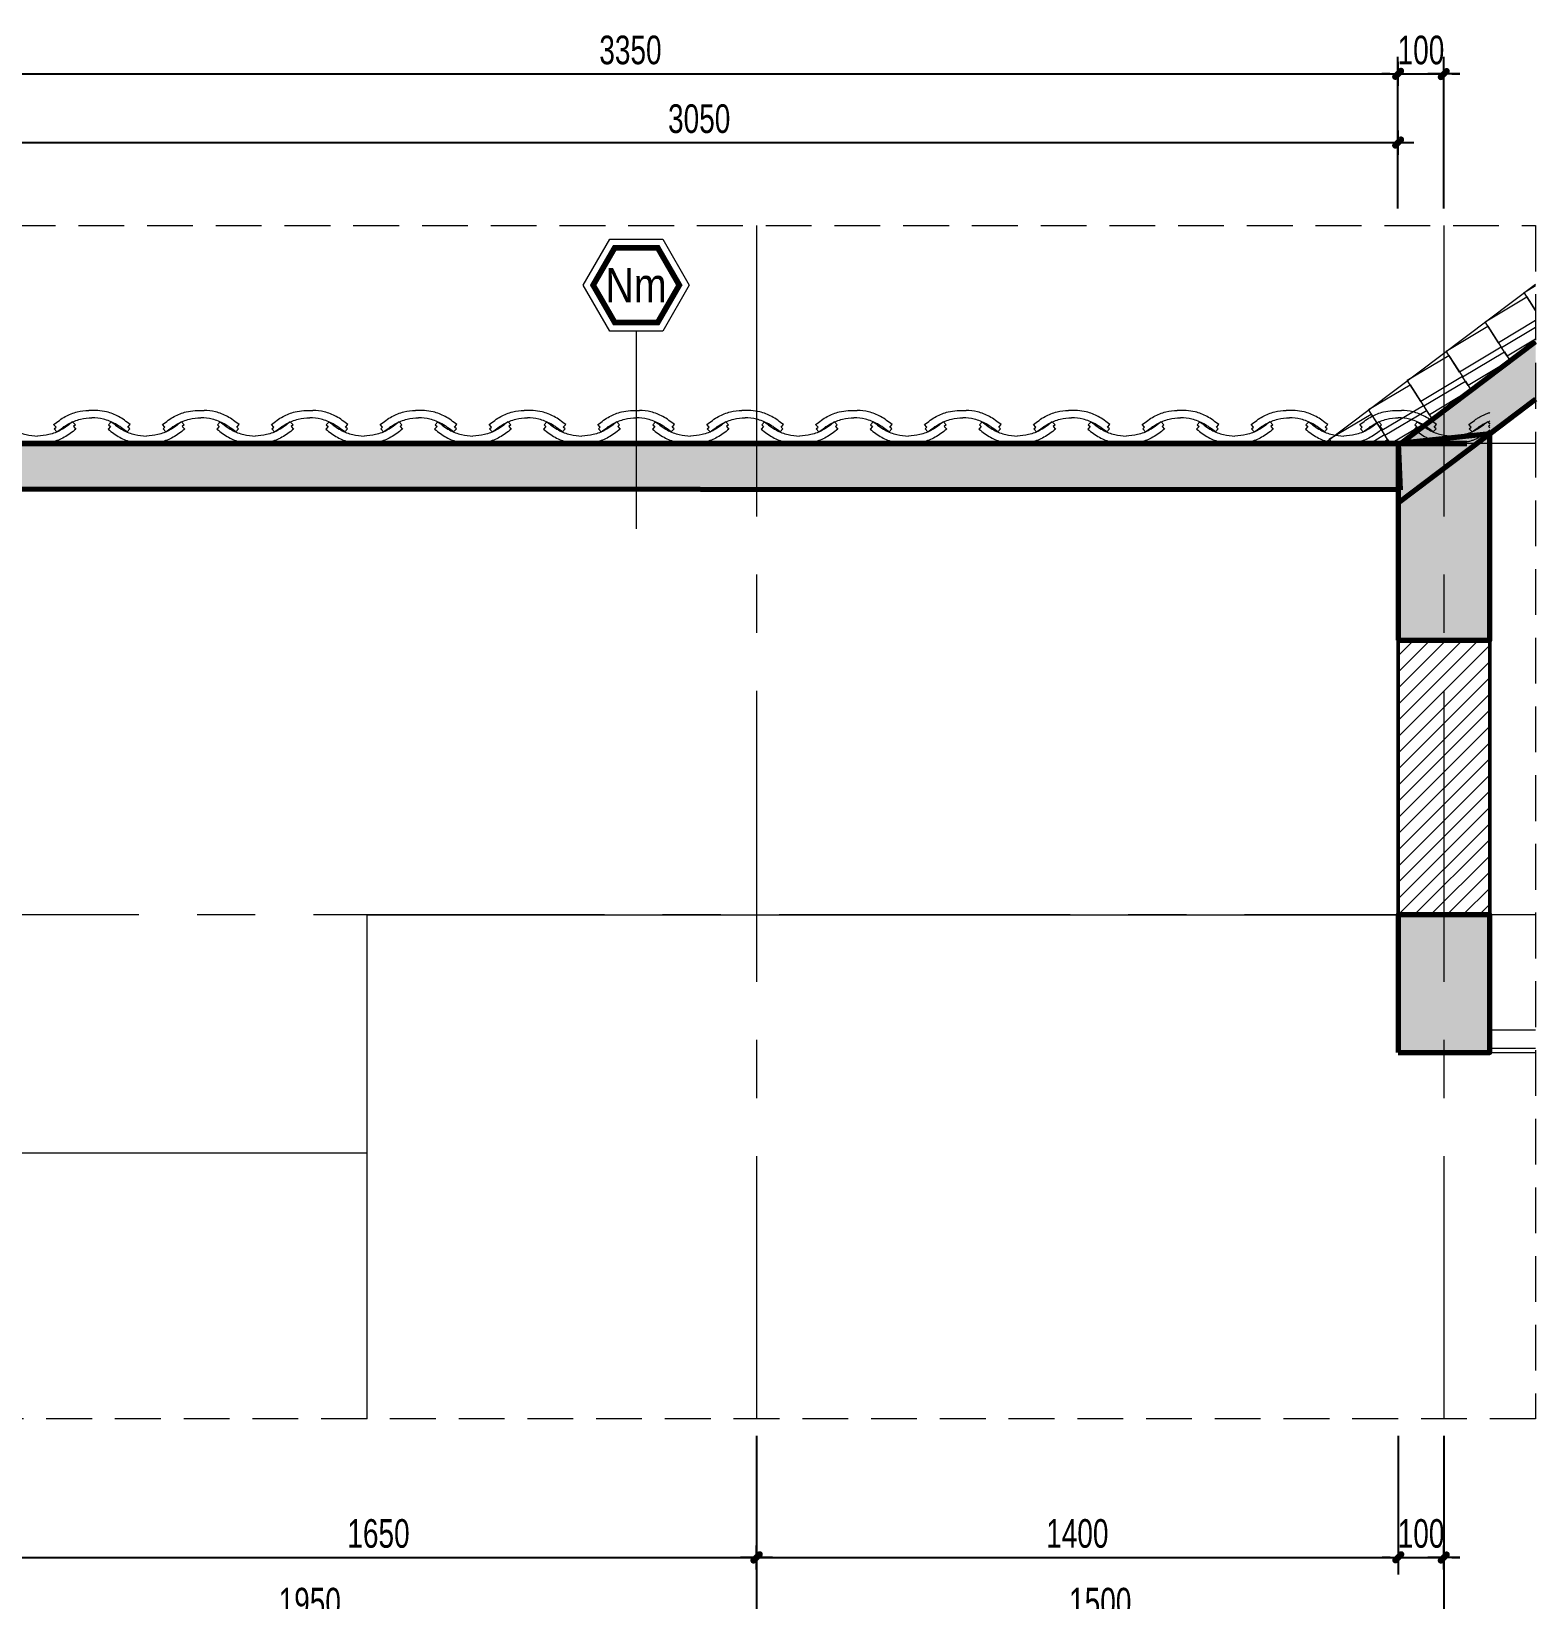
# Model space of a CAD drawing. Header units: inches. Extents: x 88947 to 296847, y 35049 to 161062.
# Drawn here: x 275777 to 279059, y 131593 to 135017 of the extents above; entities that cross this region are included whole.
import ezdxf
from ezdxf.xclip import XClip

# ---------------------------------------------------------------- set-up
doc = ezdxf.new("R2010")
doc.units = ezdxf.units.IN
doc.header["$MEASUREMENT"] = 0
doc.header["$XCLIPFRAME"] = 0
doc.header["$PDMODE"] = 1
for name, pattern in [('ACAD_ISO03W100', [30, 12, -18]), ('CENTER', [50.8, 31.75, -6.35, 6.35, -6.35]), ('DASHED', [0.75, 0.5, -0.25])]:
    doc.linetypes.add(name, pattern=pattern)
for name, color, linetype, lineweight in [('A-Dims', 145, 'Continuous', 25), ('DIM', 7, 'Continuous', 25), ('HACTH', 8, 'Continuous', 5), ('HATCH', 8, 'Continuous', 5), ('KHUNG 1', 6, 'Continuous', 70), ('KHUNG 2', 144, 'Continuous', 18), ('KY HIEU', 4, 'Continuous', 25), ('NETMANH', 192, 'Continuous', 18), ('THAY', 3, 'Continuous', 18), ('TRUC', 252, 'ACAD_ISO03W100', 13), ('TUONG', 4, 'Continuous', 50)]:
    doc.layers.add(name, color=color, linetype=linetype, lineweight=lineweight)
doc.styles.add('DDCo-B-Helve-condense', font='VHELVCB.TTF')
doc.styles.add('VNI-HELVE-CONDENSE', font='VNARIAL.TTF', dxfattribs={"width": 0.7})
doc.dimstyles.new('TAS-50', dxfattribs={"dimscale": 25, "dimtxt": 2.5, "dimasz": 0.7, "dimexe": 1.5, "dimexo": 1.5, "dimgap": 0.8, "dimtad": 1, "dimdec": 0, "dimzin": 3, "dimdsep": 46, "dimtxsty": 'VNI-HELVE-CONDENSE', "dimblk": 'TICK', "dimcen": 2.5, "dimclrt": 71, "dimazin": 2, "dimtfac": 0.75, "dimtdec": 0, "dimtix": 1, "dimtmove": 2, "dimatfit": 2, "dimldrblk": 'TICK123', "dimfxl": 1.5, "dimtolj": 1, "dimtzin": 0, "dimarcsym": 0})

# ---------------------------------------------------------------- blocks, each defined once
blk = doc.blocks.new('TICK')
at = {"layer": 'A-Dims', "color": 1}
for p, q in [((-2, 0), (2, 0)), ((0, 1.5), (0, -1.5))]:
    blk.add_line(p, q, dxfattribs=at)
at = {"layer": 'A-Dims', "color": 1, "const_width": 0.788}
blk.add_lwpolyline([(-0.33, -0.35), (0.38, 0.38)], dxfattribs=at)
at = {"layer": 'A-Dims', "color": 1, "const_width": 0.394}
for points in [[(0.24, 0.52, -0.414214), (0.52, 0.52, -1)], [(0.52, 0.52, -0.414214), (0.52, 0.24, -1)], [(-0.47, -0.21, 0.414214), (-0.47, -0.49, 1)], [(-0.47, -0.49, 0.414214), (-0.19, -0.49, 1)]]:
    blk.add_lwpolyline(points, format="xyb", dxfattribs=at)
blk = doc.blocks.new('*D2157')
at = {"layer": 'Defpoints', "color": 0}
for p in [(275709.2, 131987.5), (277359.2, 131987.5), (277359.2, 131684.9)]:
    blk.add_point(p, dxfattribs=at)
at = {"layer": 'DIM', "color": 0, "lineweight": -2}
for p, q in [((275709.2, 131950), (275709.2, 131647.4)), ((277359.2, 131950), (277359.2, 131647.4)), ((275726.7, 131684.9), (277341.7, 131684.9))]:
    blk.add_line(p, q, dxfattribs=at)
at = {"layer": 'DIM', "color": 0, "lineweight": -2, "xscale": 17.5, "yscale": 17.5, "zscale": 17.5, "rotation": 180}
blk.add_blockref('TICK', (275709.2, 131684.9), dxfattribs=at)
at = {"layer": 'DIM', "color": 0, "lineweight": -2, "xscale": 17.5, "yscale": 17.5, "zscale": 17.5}
blk.add_blockref('TICK', (277359.2, 131684.9), dxfattribs=at)
at = {"layer": 'DIM', "color": 71, "insert": (276534.2, 131736.8), "char_height": 62.5, "attachment_point": 5, "style": 'VNI-HELVE-CONDENSE'}
blk.add_mtext('\\A1;1650', dxfattribs=at)
blk = doc.blocks.new('TICK123')
at = {"layer": 'A-Dims', "color": 1}
blk.add_lwpolyline([(0.05, 0, 0, 0.84, 0), (-2.11, 0, 8.4, 8.4, 0)], format="xyseb", dxfattribs=at)
blk = doc.blocks.new('*D2158')
at = {"layer": 'Defpoints', "color": 0}
for p in [(277359.2, 131987.5), (278759.2, 131987.5), (278759.2, 131684.9)]:
    blk.add_point(p, dxfattribs=at)
at = {"layer": 'DIM', "color": 0, "lineweight": -2}
for p, q in [((277359.2, 131950), (277359.2, 131647.4)), ((278759.2, 131950), (278759.2, 131647.4)), ((277376.7, 131684.9), (278741.7, 131684.9))]:
    blk.add_line(p, q, dxfattribs=at)
at = {"layer": 'DIM', "color": 0, "lineweight": -2, "xscale": 17.5, "yscale": 17.5, "zscale": 17.5, "rotation": 180}
blk.add_blockref('TICK', (277359.2, 131684.9), dxfattribs=at)
at = {"layer": 'DIM', "color": 0, "lineweight": -2, "xscale": 17.5, "yscale": 17.5, "zscale": 17.5}
blk.add_blockref('TICK', (278759.2, 131684.9), dxfattribs=at)
at = {"layer": 'DIM', "color": 71, "insert": (278059.2, 131736.8), "char_height": 62.5, "attachment_point": 5, "style": 'VNI-HELVE-CONDENSE'}
blk.add_mtext('\\A1;1400', dxfattribs=at)
blk = doc.blocks.new('*D2159')
at = {"layer": 'Defpoints', "color": 0}
for p in [(278759.2, 131987.5), (278859.2, 131987.5), (278859.2, 131684.9)]:
    blk.add_point(p, dxfattribs=at)
at = {"layer": 'DIM', "color": 0, "lineweight": -2}
for p, q in [((278759.2, 131950), (278759.2, 131647.4)), ((278859.2, 131950), (278859.2, 131647.4)), ((278741.7, 131684.9), (278724.2, 131684.9)), ((278759.2, 131684.9), (278859.2, 131684.9)), ((278876.7, 131684.9), (278894.2, 131684.9))]:
    blk.add_line(p, q, dxfattribs=at)
at = {"layer": 'DIM', "color": 0, "lineweight": -2, "xscale": 17.5, "yscale": 17.5, "zscale": 17.5}
blk.add_blockref('TICK', (278759.2, 131684.9), dxfattribs=at)
at = {"layer": 'DIM', "color": 0, "lineweight": -2, "xscale": 17.5, "yscale": 17.5, "zscale": 17.5, "rotation": 180}
blk.add_blockref('TICK', (278859.2, 131684.9), dxfattribs=at)
at = {"layer": 'DIM', "color": 71, "insert": (278809.2, 131736.8), "char_height": 62.5, "attachment_point": 5, "style": 'VNI-HELVE-CONDENSE'}
blk.add_mtext('\\A1;100', dxfattribs=at)
blk = doc.blocks.new('*D2160')
at = {"layer": 'Defpoints', "color": 0}
for p in [(277359.2, 131987.5), (278859.2, 131987.5), (278859.2, 131534.9)]:
    blk.add_point(p, dxfattribs=at)
at = {"layer": 'DIM', "color": 0, "lineweight": -2}
for p, q in [((277359.2, 131950), (277359.2, 131497.4)), ((278859.2, 131950), (278859.2, 131497.4)), ((277376.7, 131534.9), (278841.7, 131534.9))]:
    blk.add_line(p, q, dxfattribs=at)
at = {"layer": 'DIM', "color": 0, "lineweight": -2, "xscale": 17.5, "yscale": 17.5, "zscale": 17.5, "rotation": 180}
blk.add_blockref('TICK', (277359.2, 131534.9), dxfattribs=at)
at = {"layer": 'DIM', "color": 0, "lineweight": -2, "xscale": 17.5, "yscale": 17.5, "zscale": 17.5}
blk.add_blockref('TICK', (278859.2, 131534.9), dxfattribs=at)
at = {"layer": 'DIM', "color": 71, "insert": (278109.2, 131586.8), "char_height": 62.5, "attachment_point": 5, "style": 'VNI-HELVE-CONDENSE'}
blk.add_mtext('\\A1;1500', dxfattribs=at)
blk = doc.blocks.new('*D2161')
at = {"layer": 'Defpoints', "color": 0}
for p in [(275409.2, 131987.5), (277359.2, 131987.5), (275409.2, 131534.9)]:
    blk.add_point(p, dxfattribs=at)
at = {"layer": 'DIM', "color": 0, "lineweight": -2}
for p, q in [((275409.2, 131950), (275409.2, 131497.4)), ((277359.2, 131950), (277359.2, 131497.4)), ((277341.7, 131534.9), (275426.7, 131534.9))]:
    blk.add_line(p, q, dxfattribs=at)
at = {"layer": 'DIM', "color": 0, "lineweight": -2, "xscale": 17.5, "yscale": 17.5, "zscale": 17.5, "rotation": 180}
blk.add_blockref('TICK', (275409.2, 131534.9), dxfattribs=at)
at = {"layer": 'DIM', "color": 0, "lineweight": -2, "xscale": 17.5, "yscale": 17.5, "zscale": 17.5}
blk.add_blockref('TICK', (277359.2, 131534.9), dxfattribs=at)
at = {"layer": 'DIM', "color": 71, "insert": (276384.2, 131586.8), "char_height": 62.5, "attachment_point": 5, "style": 'VNI-HELVE-CONDENSE'}
blk.add_mtext('\\A1;1950', dxfattribs=at)
blk = doc.blocks.new('*D2165')
at = {"layer": 'Defpoints', "color": 0}
for p in [(278758.8, 134773.6), (275709.2, 134592.6), (278758.8, 134592.6)]:
    blk.add_point(p, dxfattribs=at)
at = {"layer": 'DIM', "color": 0, "lineweight": -2}
for p, q in [((275709.2, 134630.1), (275709.2, 134811.1)), ((278758.8, 134630.1), (278758.8, 134811.1)), ((275726.7, 134773.6), (278741.3, 134773.6))]:
    blk.add_line(p, q, dxfattribs=at)
at = {"layer": 'DIM', "color": 0, "lineweight": -2, "xscale": 17.5, "yscale": 17.5, "zscale": 17.5, "rotation": 180}
blk.add_blockref('TICK', (275709.2, 134773.6), dxfattribs=at)
at = {"layer": 'DIM', "color": 0, "lineweight": -2, "xscale": 17.5, "yscale": 17.5, "zscale": 17.5}
blk.add_blockref('TICK', (278758.8, 134773.6), dxfattribs=at)
at = {"layer": 'DIM', "color": 71, "insert": (277234, 134825.6), "char_height": 62.5, "attachment_point": 5, "style": 'VNI-HELVE-CONDENSE'}
blk.add_mtext('\\A1;3050', dxfattribs=at)
blk = doc.blocks.new('*D2169')
at = {"layer": 'Defpoints', "color": 0}
for p in [(278758.8, 134923.6), (275409.2, 134742.6), (278758.8, 134592.6)]:
    blk.add_point(p, dxfattribs=at)
at = {"layer": 'DIM', "color": 0, "lineweight": -2}
for p, q in [((275409.2, 134780.1), (275409.2, 134961.1)), ((278758.8, 134630.1), (278758.8, 134961.1)), ((275426.7, 134923.6), (278741.3, 134923.6))]:
    blk.add_line(p, q, dxfattribs=at)
at = {"layer": 'DIM', "color": 0, "lineweight": -2, "xscale": 17.5, "yscale": 17.5, "zscale": 17.5, "rotation": 180}
blk.add_blockref('TICK', (275409.2, 134923.6), dxfattribs=at)
at = {"layer": 'DIM', "color": 0, "lineweight": -2, "xscale": 17.5, "yscale": 17.5, "zscale": 17.5}
blk.add_blockref('TICK', (278758.8, 134923.6), dxfattribs=at)
at = {"layer": 'DIM', "color": 71, "insert": (277084, 134975.6), "char_height": 62.5, "attachment_point": 5, "style": 'VNI-HELVE-CONDENSE'}
blk.add_mtext('\\A1;3350', dxfattribs=at)
blk = doc.blocks.new('*D2170')
at = {"layer": 'Defpoints', "color": 0}
for p in [(278859.2, 134923.6), (278758.8, 134592.6), (278859.2, 134592.6)]:
    blk.add_point(p, dxfattribs=at)
at = {"layer": 'DIM', "color": 0, "lineweight": -2}
for p, q in [((278758.8, 134630.1), (278758.8, 134961.1)), ((278859.2, 134630.1), (278859.2, 134961.1)), ((278741.3, 134923.6), (278723.8, 134923.6)), ((278758.8, 134923.6), (278859.2, 134923.6)), ((278876.7, 134923.6), (278894.2, 134923.6))]:
    blk.add_line(p, q, dxfattribs=at)
at = {"layer": 'DIM', "color": 0, "lineweight": -2, "xscale": 17.5, "yscale": 17.5, "zscale": 17.5}
blk.add_blockref('TICK', (278758.8, 134923.6), dxfattribs=at)
at = {"layer": 'DIM', "color": 0, "lineweight": -2, "xscale": 17.5, "yscale": 17.5, "zscale": 17.5, "rotation": 180}
blk.add_blockref('TICK', (278859.2, 134923.6), dxfattribs=at)
at = {"layer": 'DIM', "color": 71, "insert": (278809, 134975.5), "char_height": 62.5, "attachment_point": 5, "style": 'VNI-HELVE-CONDENSE'}
blk.add_mtext('\\A1;100', dxfattribs=at)
blk = doc.blocks.new('A$C6A450344')
at = {"layer": 'THAY'}
for points in [[(-40.8, 65.1), (-11.6, 19.3), (-192.1, -88.5), (-221.5, -42.6), (-40.8, 65.1)], [(-215.3, -52.2), (-186.1, -98), (-277.1, -152.4), (-306.4, -106.5), (-215.3, -52.2)], [(-96.5, -44.6), (-84.3, -63.7), (-173.8, -117.2), (-186.1, -98), (-96.5, -44.6)], [(-300.2, -116.2), (-271, -161.9), (-362, -216.4), (-391.4, -170.5), (-300.2, -116.2)], [(-179.9, -107.7), (-167.8, -126.7), (-258.7, -181.1), (-271, -161.9), (-179.9, -107.7)], [(-385.2, -180.1), (-356, -225.9), (-447, -280.3), (-476.3, -234.4), (-385.2, -180.1)], [(-264.9, -171.5), (-252.7, -190.5), (-343.7, -245), (-356, -225.8), (-264.9, -171.5)], [(-349.8, -235.4), (-337.7, -254.4), (-428.6, -308.9), (-441, -289.7), (-349.8, -235.4)], [(-470.1, -244), (-440.9, -289.8), (-531.9, -344.3), (-561.2, -298.3), (-470.1, -244)], [(-555.1, -308), (-525.8, -353.7), (-616.9, -408.2), (-646.2, -362.3), (-555.1, -308)], [(-434.8, -299.3), (-422.7, -318.3), (-513.6, -372.7), (-525.9, -353.6), (-434.8, -299.3)], [(-640, -371.9), (-610.8, -417.7), (-701.8, -472.1), (-731.1, -426.2), (-640, -371.9)], [(-519.8, -363.2), (-507.7, -382.2), (-598.6, -436.6), (-610.9, -417.5), (-519.8, -363.2)], [(-724.9, -435.8), (-695.7, -481.6), (-786.7, -536.1), (-816, -490.1), (-724.9, -435.8)], [(-604.7, -427), (-592.6, -446.1), (-683.5, -500.5), (-695.8, -481.3), (-604.7, -427)], [(-809.8, -499.8), (-780.6, -545.5), (-871.6, -600), (-901, -554), (-809.8, -499.8)], [(-689.7, -490.9), (-677.5, -509.9), (-768.5, -564.3), (-780.8, -545.2), (-689.7, -490.9)], [(-894.7, -563.7), (-865.5, -609.4), (-956.5, -663.9), (-985.9, -618), (-894.7, -563.7)], [(-773.9, -555.9), (-761.7, -575), (-852.7, -629.4), (-865, -610.2), (-773.9, -555.9)], [(-979.7, -627.6), (-950.5, -673.4), (-1041.5, -727.8), (-1070.8, -681.9), (-979.7, -627.6)], [(-858.8, -619.8), (-846.7, -638.8), (-937.6, -693.3), (-949.9, -674.1), (-858.8, -619.8)], [(-943.8, -683.7), (-931.6, -702.7), (-1022.6, -757.1), (-1034.9, -738), (-943.8, -683.7)], [(-1064.6, -691.5), (-1035.4, -737.3), (-1126.4, -791.8), (-1155.7, -745.8), (-1064.6, -691.5)], [(-1028.7, -747.5), (-1016.6, -766.6), (-1107.5, -821), (-1119.8, -801.8), (-1028.7, -747.5)], [(-1149.6, -755.5), (-1120.4, -801.2), (-1211.4, -855.7), (-1240.7, -809.8), (-1149.6, -755.5)], [(-1234.5, -819.4), (-1205.3, -865.2), (-1296.3, -919.6), (-1325.6, -873.7), (-1234.5, -819.4)], [(-1113.7, -811.4), (-1101.5, -830.4), (-1192.5, -884.9), (-1204.8, -865.7), (-1113.7, -811.4)], [(-1319.4, -883.3), (-1290.2, -929.1), (-1381.2, -983.5), (-1410.5, -937.6), (-1319.4, -883.3)], [(-1198.6, -875.3), (-1186.5, -894.3), (-1277.4, -948.7), (-1289.7, -929.6), (-1198.6, -875.3)], [(-1404.6, -947.4), (-1375.4, -993.2), (-1466.4, -1047.6), (-1495.7, -1001.7), (-1404.6, -947.4)], [(-1283.6, -939.2), (-1271.4, -958.2), (-1362.4, -1012.6), (-1374.7, -993.4), (-1283.6, -939.2)], [(-1489.6, -1011.4), (-1460.3, -1057.1), (-1551.4, -1111.6), (-1580.7, -1065.6), (-1489.6, -1011.4)], [(-1368.7, -1003.6), (-1356.5, -1022.6), (-1447.5, -1077), (-1459.8, -1057.8), (-1368.7, -1003.6)], [(-1574.5, -1075.3), (-1545.3, -1121), (-1636.3, -1175.5), (-1665.6, -1129.6), (-1574.5, -1075.3)], [(-1453.6, -1067.4), (-1441.5, -1086.5), (-1532.4, -1140.9), (-1544.7, -1121.7), (-1453.6, -1067.4)], [(-1659.4, -1139.2), (-1630.2, -1185), (-1721.2, -1239.5), (-1750.5, -1193.5), (-1659.4, -1139.2)], [(-1538.6, -1131.3), (-1526.4, -1150.3), (-1617.4, -1204.7), (-1629.7, -1185.6), (-1538.6, -1131.3)], [(-1623.5, -1195.2), (-1611.4, -1214.2), (-1702.3, -1268.6), (-1714.6, -1249.4), (-1623.5, -1195.2)], [(-1744.3, -1203.1), (-1715.1, -1248.9), (-1806.1, -1303.4), (-1835.5, -1257.4), (-1744.3, -1203.1)], [(-1708.5, -1259), (-1696.3, -1278.1), (-1787.3, -1332.5), (-1799.6, -1313.3), (-1708.5, -1259)], [(-1829.2, -1267.1), (-1800, -1312.8), (-1891.1, -1367.3), (-1920.4, -1321.3), (-1829.2, -1267.1)], [(-1914.5, -1331.2), (-1885.2, -1376.9), (-1976.3, -1431.4), (-2005.6, -1385.4), (-1914.5, -1331.2)], [(-1793.4, -1322.9), (-1781.3, -1341.9), (-1872.2, -1396.4), (-1884.5, -1377.2), (-1793.4, -1322.9)], [(-1999.4, -1395.1), (-1970.2, -1440.9), (-2061.2, -1495.3), (-2090.5, -1449.4), (-1999.4, -1395.1)], [(-1878.5, -1387.3), (-1866.4, -1406.3), (-1957.3, -1460.8), (-1969.6, -1441.6), (-1878.5, -1387.3)], [(-2084.3, -1459), (-2055.1, -1504.8), (-2146.1, -1559.3), (-2175.4, -1513.3), (-2084.3, -1459)], [(-1963.5, -1451.2), (-1951.3, -1470.2), (-2042.3, -1524.6), (-2054.6, -1505.4), (-1963.5, -1451.2)], [(-2169.3, -1523), (-2140.1, -1568.7), (-2231.1, -1623.2), (-2260.4, -1577.3), (-2169.3, -1523)], [(-2048.4, -1515), (-2036.3, -1534.1), (-2127.2, -1588.5), (-2139.5, -1569.3), (-2048.4, -1515)], [(-2254.2, -1586.9), (-2225, -1632.7), (-2316, -1687.1), (-2345.3, -1641.2), (-2254.2, -1586.9)], [(-2133.4, -1578.9), (-2121.2, -1597.9), (-2212.2, -1652.4), (-2224.5, -1633.2), (-2133.4, -1578.9)], [(-2218.3, -1642.8), (-2206.2, -1661.8), (-2297.1, -1716.2), (-2309.5, -1697.1), (-2218.3, -1642.8)], [(-2339.1, -1650.8), (-2309.9, -1696.6), (-2400.9, -1751), (-2430.2, -1705.1), (-2339.1, -1650.8)], [(-2303.3, -1706.6), (-2291.1, -1725.7), (-2382.1, -1780.1), (-2394.4, -1760.9), (-2303.3, -1706.6)], [(-2424.3, -1714.9), (-2395.1, -1760.7), (-2486.1, -1815.1), (-2515.4, -1769.2), (-2424.3, -1714.9)], [(-2509.3, -1778.8), (-2480.1, -1824.6), (-2571.1, -1879.1), (-2600.4, -1833.1), (-2509.3, -1778.8)], [(-2388.4, -1771), (-2376.2, -1790.1), (-2467.2, -1844.5), (-2479.5, -1825.3), (-2388.4, -1771)], [(-2594.2, -1842.8), (-2565, -1888.5), (-2656, -1943), (-2685.3, -1897.1), (-2594.2, -1842.8)], [(-2473.3, -1834.9), (-2461.2, -1853.9), (-2552.1, -1908.4), (-2564.5, -1889.2), (-2473.3, -1834.9)], [(-2679.1, -1906.7), (-2649.9, -1952.5), (-2740.9, -2006.9), (-2770.3, -1961), (-2679.1, -1906.7)], [(-2558.3, -1898.8), (-2546.1, -1917.8), (-2637.1, -1972.2), (-2649.4, -1953.1), (-2558.3, -1898.8)], [(-2764.1, -1970.6), (-2734.8, -2016.4), (-2825.9, -2070.9), (-2855.2, -2024.9), (-2764.1, -1970.6)], [(-2643.3, -1962.6), (-2631.1, -1981.7), (-2722, -2036.1), (-2734.4, -2016.9), (-2643.3, -1962.6)], [(-2849, -2034.5), (-2819.7, -2080.3), (-2910.8, -2134.8), (-2940.1, -2088.8), (-2849, -2034.5)], [(-2728.2, -2026.5), (-2716, -2045.5), (-2807, -2100), (-2819.3, -2080.8), (-2728.2, -2026.5)], [(-2934.2, -2098.6), (-2905, -2144.4), (-2996, -2198.9), (-3025.3, -2152.9), (-2934.2, -2098.6)], [(-2813.2, -2090.4), (-2801, -2109.4), (-2891.9, -2163.8), (-2904.3, -2144.7), (-2813.2, -2090.4)], [(-2898.3, -2154.8), (-2886.1, -2173.8), (-2977, -2228.2), (-2989.4, -2209.1), (-2898.3, -2154.8)], [(-3019.1, -2162.6), (-2989.9, -2208.4), (-3080.9, -2262.8), (-3110.3, -2216.9), (-3019.1, -2162.6)], [(-2983.2, -2218.7), (-2971.1, -2237.7), (-3062, -2292.1), (-3074.3, -2272.9), (-2983.2, -2218.7)], [(-3104, -2226.5), (-3074.8, -2272.3), (-3165.8, -2326.7), (-3195.2, -2280.8), (-3104, -2226.5)], [(-3189, -2290.5), (-3159.8, -2336.2), (-3250.8, -2390.7), (-3280.1, -2344.7), (-3189, -2290.5)], [(-3068.2, -2282.5), (-3056, -2301.5), (-3147, -2356), (-3159.3, -2336.8), (-3068.2, -2282.5)], [(-3273.9, -2354.4), (-3244.7, -2400.1), (-3335.7, -2454.6), (-3365, -2408.7), (-3273.9, -2354.4)], [(-3153.1, -2346.4), (-3141, -2365.4), (-3231.9, -2419.8), (-3244.2, -2400.7), (-3153.1, -2346.4)], [(-3358.8, -2418.3), (-3329.6, -2464.1), (-3420.6, -2518.5), (-3449.9, -2472.6), (-3358.8, -2418.3)], [(-3238.1, -2410.3), (-3225.9, -2429.3), (-3316.9, -2483.7), (-3329.2, -2464.5), (-3238.1, -2410.3)], [(-3443.7, -2482.2), (-3414.5, -2528), (-3505.5, -2582.4), (-3534.9, -2536.5), (-3443.7, -2482.2)], [(-3323, -2474.1), (-3310.9, -2493.2), (-3401.8, -2547.6), (-3414.1, -2528.4), (-3323, -2474.1)], [(-3528.9, -2546.3), (-3499.7, -2592.1), (-3590.7, -2646.5), (-3620.1, -2600.6), (-3528.9, -2546.3)], [(-3407.9, -2538), (-3395.8, -2557.1), (-3486.7, -2611.5), (-3499, -2592.3), (-3407.9, -2538)], [(-3613.9, -2610.3), (-3584.7, -2656), (-3675.7, -2710.5), (-3705, -2664.5), (-3613.9, -2610.3)], [(-3493, -2602.4), (-3480.9, -2621.5), (-3571.8, -2675.9), (-3584.1, -2656.7), (-3493, -2602.4)], [(-3578, -2666.3), (-3565.8, -2685.3), (-3656.8, -2739.8), (-3669.1, -2720.6), (-3578, -2666.3)], [(-3698.8, -2674.2), (-3669.6, -2719.9), (-3760.6, -2774.4), (-3789.9, -2728.5), (-3698.8, -2674.2)], [(-3783.8, -2738.1), (-3754.5, -2783.9), (-3845.6, -2838.3), (-3874.9, -2792.4), (-3783.8, -2738.1)], [(-3662.9, -2730.2), (-3650.8, -2749.2), (-3741.7, -2803.6), (-3754, -2784.5), (-3662.9, -2730.2)], [(-3868.7, -2802), (-3839.5, -2847.8), (-3930.5, -2902.3), (-3959.8, -2856.3), (-3868.7, -2802)], [(-3747.9, -2794.1), (-3735.7, -2813.1), (-3826.7, -2867.5), (-3839, -2848.3), (-3747.9, -2794.1)], [(-3953.6, -2866), (-3924.4, -2911.7), (-4015.4, -2966.2), (-4044.7, -2920.2), (-3953.6, -2866)], [(-3832.8, -2857.9), (-3820.7, -2876.9), (-3911.6, -2931.4), (-3923.9, -2912.2), (-3832.8, -2857.9)], [(-4038.5, -2929.9), (-4009.3, -2975.6), (-4100.3, -3030.1), (-4129.6, -2984.2), (-4038.5, -2929.9)], [(-3917.8, -2921.8), (-3905.6, -2940.8), (-3996.6, -2995.2), (-4008.9, -2976.1), (-3917.8, -2921.8)], [(-4123.7, -2994), (-4094.5, -3039.7), (-4185.5, -3094.2), (-4214.8, -3048.3), (-4123.7, -2994)], [(-4002.7, -2985.7), (-3990.5, -3004.7), (-4081.5, -3059.2), (-4093.8, -3040), (-4002.7, -2985.7)], [(-4208.7, -3057.9), (-4179.5, -3103.7), (-4270.5, -3158.1), (-4299.8, -3112.2), (-4208.7, -3057.9)], [(-4087.8, -3050.1), (-4075.6, -3069.1), (-4166.6, -3123.6), (-4178.9, -3104.4), (-4087.8, -3050.1)], [(-4172.7, -3114), (-4160.6, -3133), (-4251.5, -3187.4), (-4263.8, -3168.3), (-4172.7, -3114)], [(-4293.6, -3121.8), (-4264.4, -3167.6), (-4355.4, -3222.1), (-4384.7, -3176.1), (-4293.6, -3121.8)], [(-4257.7, -3177.8), (-4245.5, -3196.9), (-4336.5, -3251.3), (-4348.8, -3232.1), (-4257.7, -3177.8)], [(-4378.5, -3185.8), (-4349.3, -3231.5), (-4440.3, -3286), (-4469.7, -3240.1), (-4378.5, -3185.8)], [(-4463.4, -3249.7), (-4434.2, -3295.5), (-4525.2, -3349.9), (-4554.6, -3304), (-4463.4, -3249.7)], [(-4342.6, -3241.7), (-4330.5, -3260.7), (-4421.4, -3315.2), (-4433.8, -3296), (-4342.6, -3241.7)], [(-4548.4, -3313.6), (-4519.1, -3359.4), (-4610.2, -3413.8), (-4639.5, -3367.9), (-4548.4, -3313.6)], [(-4427.6, -3305.6), (-4415.4, -3324.6), (-4506.4, -3379), (-4518.7, -3359.9), (-4427.6, -3305.6)], [(-4512.5, -3369.5), (-4500.4, -3388.5), (-4591.3, -3442.9), (-4603.7, -3423.7), (-4512.5, -3369.5)]]:
    blk.add_lwpolyline(points, dxfattribs=at)
blk = doc.blocks.new('A$C19BC2735')
at = {"layer": 'THAY'}
for points in [[(122, 132, 0.306991), (-122, 132, 1)], [(72, 58, 0.306991), (-72, 58, 0.306991)]]:
    blk.add_lwpolyline(points, format="xyb", dxfattribs=at)
for points in [[(-499, -193), (-122, 132)], [(-440, -261), (-64, 64)], [(371, -320), (0, 0), (-371, -320)], [(440, -261), (64, 64)], [(499, -193), (122, 132)], [(-499, -193), (-440, -261), (-430, -252), (-371, -320)], [(499, -193), (440, -261), (430, -252), (371, -320)]]:
    blk.add_lwpolyline(points, dxfattribs=at)
blk = doc.blocks.new('A$C2D13774B')
at = {"layer": 'THAY', "xscale": 0.25, "yscale": 0.25, "zscale": 0.25}
blk.add_blockref('A$C19BC2735', (-0.3, 114), dxfattribs=at)
blk = doc.blocks.new('A$C05B82397')
at = {"layer": 'KHUNG 1'}
blk.add_hatch(color=256, dxfattribs=at).paths.add_polyline_path([(1240, 10691), (-3300, 14112.1), (-7840, 10691), (-7900.1, 10770.8), (-3300, 14237.3), (1300.1, 10770.8)])
at = {"layer": 'Defpoints'}
for points in [[(-3300, 14237.3), (-7900.1, 10770.8)], [(-3300, 14237.3), (749.5, 11185.7)], [(-3300, 14237.3), (1300.1, 10770.8)], [(-3300, 14112.1), (-7840, 10691)], [(-3300, 14112.1), (-7289.4, 11105.9)], [(-3300, 14112.1), (689.4, 11105.9)], [(-3300, 14112.1), (689.4, 11105.9)]]:
    blk.add_lwpolyline(points, dxfattribs=at)
at = {"layer": 'HACTH', "color": 252}
blk.add_lwpolyline([(-5202.4, 13408.8), (-5086.7, 13609.2), (-4855.3, 13609.2), (-4739.6, 13408.8), (-4855.3, 13208.5), (-5086.7, 13208.5)], close=True, dxfattribs=at)
blk.add_lwpolyline([(-4971, 13208.5), (-4971, 12538.7)], dxfattribs=at)
at = {"layer": 'KHUNG 1'}
blk.add_lwpolyline([(1240, 10691), (-3300, 14112.1), (-7840, 10691), (-7900.1, 10770.8), (-3300, 14237.3), (1300.1, 10770.8), (1240, 10691)], dxfattribs=at)
for points in [[(-6600, 11325.4), (-6400, 11325.4), (-6400, 11776.1), (-6600, 11625.4)], [(-6600, 11325.4), (-6400, 11325.4), (-6400, 11776.1), (-6600, 11625.4)], [(0, 11325.4), (-200, 11325.4), (-200, 11776.1), (0, 11625.4)], [(-6600, 10350), (-6400, 10350), (-6400, 10650), (-6600, 10650)], [(0, 10350), (-200, 10350), (-200, 10650), (0, 10650)]]:
    blk.add_lwpolyline(points, close=True, dxfattribs=at)
for points in [[(-6600, 11625.4), (-6400, 11776.1), (-6600, 11325.4), (-6400, 11325.4)], [(-6600, 11625.4), (-6400, 11776.1), (-6600, 11325.4), (-6400, 11325.4)], [(0, 11625.4), (-200, 11776.1), (0, 11325.4), (-200, 11325.4)], [(-6600, 10650), (-6400, 10650), (-6600, 10350), (-6400, 10350)], [(0, 10650), (-200, 10650), (0, 10350), (-200, 10350)]]:
    blk.add_solid(points, dxfattribs=at)
at = {"layer": 'KY HIEU', "const_width": 25}
blk.add_lwpolyline([(-5159, 13408.8), (-5065, 13571.7), (-4877, 13571.7), (-4782.9, 13408.8), (-4877, 13246), (-5065, 13246)], close=True, dxfattribs=at)
at = {"layer": 'THAY'}
for points in [[(-3700, 14061.1), (-3700, 14334.8), (-3300, 14636.3)], [(-3700, 14061.1), (-3700, 14334.8), (-3300, 14636.3)], [(-3700, 14061.1), (-3700, 14334.8), (-3300, 14636.3)], [(-2900, 14061.1), (-2900, 14334.8), (-3300, 14636.3)], [(-2900, 14061.1), (-2900, 14334.8), (-3300, 14636.3)], [(-2900, 14061.1), (-2900, 14334.8), (-3300, 14636.3)], [(-3300, 14112.1), (-3300, 14112.1), (-7840, 10691)], [(-3300, 14112.1), (-3300, 14112.1), (-7289.4, 11105.9)], [(-3300, 14112.1), (-3300, 14112.1), (689.4, 11105.9)], [(-3300, 14112.1), (-3300, 14112.1), (1240, 10691)], [(-3700, 14061.1), (-7345.4, 11314.1)], [(-3700, 14061.1), (-6794.8, 11729)], [(-2900, 14061.1), (194.8, 11729)], [(-2900, 14061.1), (194.8, 11729)], [(-2900, 14061.1), (745.4, 11314.1)], [(-7840, 10691), (-8050.6, 10970.5), (-7515.6, 11373.7), (-7445.5, 11363.8), (-7415.4, 11323.9), (-7345.4, 11314.1)], [(1240, 10691), (1450.6, 10970.5), (915.6, 11373.7), (845.5, 11363.8), (815.4, 11323.9), (745.4, 11314.1)], [(-7840, 10691), (-7784.6, 10691), (-7784.6, 10616), (-7734.6, 10616), (-7734.6, 10541), (-7034.1, 10541)], [(1240, 10691), (1184.6, 10691), (1184.6, 10616), (1134.6, 10616), (1134.6, 10541), (434.1, 10541)]]:
    blk.add_lwpolyline(points, dxfattribs=at)
blk.add_lwpolyline([(-3300, 14112.1), (-3300, 14112.1)], close=True, dxfattribs=at)
for centre, start, end in [((-7034.1, 10106.9), 0, 90), ((434.1, 10106.9), 90, 180)]:
    blk.add_arc(centre, 434, start, end, dxfattribs=at)
blk.add_blockref('A$C2D13774B', (-3300, 14237.3))
at = {"layer": 'NETMANH'}
blk.add_blockref('A$C6A450344', (-3300, 14237.3), dxfattribs=at)
at = {"layer": 'NETMANH', "xscale": -1}
blk.add_blockref('A$C6A450344', (-3300, 14237.3), dxfattribs=at)
at = {"layer": 'KY HIEU', "style": 'DDCo-B-Helve-condense'}
blk.add_text('Nm', height=150, dxfattribs=at).set_placement((-5110.8, 13333.6))
blk = doc.blocks.new('A$C59765E67')
at = {"layer": 'THAY'}
for points in [[(-439, 178), (-473, 140), (-449, 118), (-479, 86)], [(439, 178), (473, 140), (449, 118), (479, 86)]]:
    blk.add_lwpolyline(points, dxfattribs=at)
for points in [[(-479, 86), (-333, -16), (-183, -74), (-40, -92)], [(-439, 178), (-293, 76), (-143, 18), (0, 0)], [(479, 86), (333, -16), (183, -74), (-40, -92)], [(439, 178), (293, 76), (143, 18), (0, 0)]]:
    blk.add_spline(points, degree=3, dxfattribs=at)
blk = doc.blocks.new('A$C45477D59')
at = {"layer": 'THAY', "yscale": 0.1744680851115845, "zscale": 0.174468085106383, "rotation": 180}
for p, xscale in [((199.7, 56), -0.1744680851043086), ((437.3, 56), 0.1744680851043086), ((674.8, 56), 0.1744680851043086), ((912.4, 56), -0.1744680851043086), ((1149.9, 56), -0.1744680851043086), ((1387.4, 56), 0.1744680851043086), ((1625, 56), -0.1744680851043086), ((1862.5, 56), 0.1744680851043086), ((2100.1, 56), 0.1744680851043086), ((2337.6, 56), -0.1744680851043086), ((2575.1, 56), -0.1744680851043086), ((2812.7, 56), -0.1744680851043086), ((3050.2, 56), 0.1744680851043086), ((3287.8, 56), -0.1744680851043086), ((3525.3, 56), 0.1744680851043086), ((3762.8, 56), 0.1744680851043086), ((4000.4, 56), -0.1744680851043086), ((4237.9, 56), 0.1744680851043086), ((4475.5, 56), 0.1744680851043086), ((4713, 56), -0.1744680851043086), ((4950.5, 56), 0.1744680851043086), ((5188.1, 56), -0.1744680851043086), ((5425.6, 56), 0.1744680851115845), ((5663.2, 56), -0.1744680851115845), ((5900.7, 56), 0.1744680851115845), ((6138.2, 56), -0.1744680851115845), ((6375.8, 56), -0.1744680851115845), ((6613.3, 56), 0.1744680851115845), ((6850.9, 56), -0.1744680851115845), ((7088.4, 56), -0.1744680851115845), ((7325.9, 56), 0.1744680851115845), ((7563.5, 56), -0.1744680851115845)]:
    blk.add_blockref('A$C59765E67', p, dxfattribs=dict(at, xscale=xscale))
at = {"layer": 'THAY'}
ref = blk.add_blockref('A$C59765E67', (7801, 56), dxfattribs=dict(at, xscale=0.1744680851115845, yscale=0.1744680851115845, zscale=0.174468085106383, rotation=180))
XClip(ref).set_block_clipping_path([(5.893354171, -233.7417731194), (2717.7883433633, 994.0127176896)])
at = {"layer": 'THAY', "yscale": 0.1744680851115845, "zscale": 0.174468085106383}
for p, xscale in [((81, 16.1), 0.1744680851043086), ((318.5, 16.1), -0.1744680851043086), ((556, 16.1), 0.1744680851043086), ((793.6, 16.1), -0.1744680851043086), ((1031.1, 16.1), -0.1744680851043086), ((1268.7, 16.1), 0.1744680851043086), ((1506.2, 16.1), -0.1744680851043086), ((1506.2, 16.1), 0.1744680851043086), ((1743.7, 16.1), -0.1744680851043086), ((1981.3, 16.1), 0.1744680851043086), ((2218.8, 16.1), 0.1744680851043086), ((2456.4, 16.1), -0.1744680851043086), ((2693.9, 16.1), -0.1744680851043086), ((2931.4, 16.1), 0.1744680851043086), ((3169, 16.1), 0.1744680851043086), ((3169, 16.1), -0.1744680851043086), ((3406.5, 16.1), -0.1744680851043086), ((3644.1, 16.1), 0.1744680851043086), ((3881.6, 16.1), -0.1744680851043086), ((3881.6, 16.1), 0.1744680851043086), ((4119.1, 16.1), -0.1744680851043086), ((4356.7, 16.1), 0.1744680851043086), ((4594.2, 16.1), -0.1744680851043086), ((4831.8, 16.1), 0.1744680851043086), ((5069.3, 16.1), 0.1744680851043086), ((5069.3, 16.1), -0.1744680851043086), ((5306.9, 16.1), -0.1744680851043086), ((5544.4, 16.1), -0.1744680851115845), ((5544.4, 16.1), 0.1744680851115845), ((5781.9, 16.1), -0.1744680851115845), ((6019.5, 16.1), 0.1744680851115845), ((6257, 16.1), -0.1744680851115845), ((6494.6, 16.1), 0.1744680851115845), ((6732.1, 16.1), 0.1744680851115845), ((6732.1, 16.1), -0.1744680851115845), ((6969.6, 16.1), -0.1744680851115845), ((7207.2, 16.1), 0.1744680851115845), ((7444.7, 16.1), -0.1744680851115845), ((7444.7, 16.1), 0.1744680851115845), ((7682.3, 16.1), -0.1744680851115845)]:
    blk.add_blockref('A$C59765E67', p, dxfattribs=dict(at, xscale=xscale))

msp = doc.modelspace()

# ---------------------------------------------------------------- hatches: boundary and pattern name
at = {"layer": 'HACTH'}
h = msp.add_hatch(dxfattribs=at)
h.set_pattern_fill('ANSI31', color=256, scale=200, style=0)
h.set_pattern_definition([(45, (278759.233, 133087.527), (-17.6777, 17.6777), [])])
h.paths.add_polyline_path([(278859.2, 133687.5), (278759.2, 133687.5), (278759.2, 133087.5), (278859.2, 133087.5)])
h.paths.add_polyline_path([(278859.2, 133087.5), (278959.2, 133087.5), (278959.2, 133687.5), (278859.2, 133687.5)])
at = {"layer": 'KHUNG 1'}
msp.add_hatch(color=256, dxfattribs=at).paths.add_polyline_path([(279059.2, 134213.6), (279059.2, 134338.8), (278764.9, 134117), (278959.2, 134138.2)])

# ---------------------------------------------------------------- linework, layer by layer
at = {"layer": 'HACTH', "color": 252}
msp.add_lwpolyline([(276980.9, 134462.6), (277038.8, 134562.8), (277154.4, 134562.8), (277212.3, 134462.6), (277154.4, 134362.4), (277038.8, 134362.4)], close=True, dxfattribs=at)
msp.add_lwpolyline([(277096.6, 134362.4), (277096.6, 133930.8)], dxfattribs=at)
at = {"layer": 'HATCH'}
for points in [[(278959.2, 132836.5), (279059.2, 132836.5)], [(278959.2, 132796.5), (279059.2, 132796.5)]]:
    msp.add_lwpolyline(points, dxfattribs=at)
at = {"layer": 'KHUNG 1'}
for points in [[(278764.9, 134117), (279059.2, 134338.8)], [(279059.2, 134213.6), (278959.2, 134138.2), (278764.9, 134117)], [(278909.2, 134117), (275709.2, 134117)], [(275809.2, 134117), (278909.2, 134117)]]:
    msp.add_lwpolyline(points, dxfattribs=at)
for points in [[(278763.6, 134015.3), (275709.2, 134017), (275709.2, 134117), (278759.2, 134117)], [(278759.2, 133687.5), (278959.2, 133687.5), (278959.2, 134138.2), (278759.2, 134117)], [(278759.2, 132787.5), (278959.2, 132787.5), (278959.2, 133087.5), (278759.2, 133087.5)]]:
    msp.add_lwpolyline(points, close=True, dxfattribs=at)
for points in [[(278759.2, 134117), (275709.2, 134117), (278763.6, 134015.3), (275709.2, 134017)], [(278759.2, 134117), (278959.2, 134138.2), (278759.2, 133687.5), (278959.2, 133687.5)], [(278759.2, 133087.5), (278959.2, 133087.5), (278759.2, 132787.5), (278959.2, 132787.5)]]:
    msp.add_solid(points, dxfattribs=at)
at = {"layer": 'KHUNG 2', "linetype": 'DASHED', "ltscale": 200}
msp.add_lwpolyline([(275279.2, 134592.6), (279059.2, 134592.6), (279059.2, 131987.5), (275279.2, 131987.5)], close=True, dxfattribs=at)
at = {"layer": 'KY HIEU', "const_width": 12.5}
msp.add_lwpolyline([(277002.6, 134462.6), (277049.6, 134544.1), (277143.6, 134544.1), (277190.6, 134462.6), (277143.6, 134381.2), (277049.6, 134381.2)], close=True, dxfattribs=at)
at = {"layer": 'THAY'}
for points in [[(276509.2, 131987.5), (276509.2, 133087.5), (278759.2, 133087.5)], [(278959.2, 132787.5), (279059.2, 132787.5)], [(275609.2, 132568.1), (276509.2, 132568.1)]]:
    msp.add_lwpolyline(points, dxfattribs=at)
at = {"layer": 'TRUC', "linetype": 'CENTER', "ltscale": 20}
for points in [[(277359.2, 134592.6), (277359.2, 131987.5)], [(278859.2, 134592.6), (278859.2, 131987.5)], [(279059.2, 134117), (275279.2, 134117)], [(279059.2, 133087.5), (275279.2, 133087.5)]]:
    msp.add_lwpolyline(points, dxfattribs=at)
at = {"layer": 'TUONG'}
msp.add_lwpolyline([(278759.2, 133687.5), (278959.2, 133687.5), (278959.2, 133087.5), (278759.2, 133087.5)], close=True, dxfattribs=at)

# ---------------------------------------------------------------- block references
at = {"layer": 'NETMANH'}
ref = msp.add_blockref('A$C05B82397', (285359.2, 122362.2), dxfattribs=at)
XClip(ref).set_block_clipping_path([(-6499.9999100575, 12230.4745196944), (-6299.9999100574, 12230.4745196944), (-6299.9999100574, 11174.0819895136), (-6599.9999100574, 11174.0819895136), (-6599.9999102178, 11754.8376677429), (-6779.8151646093, 11754.8376677429)])
at = {"layer": 'THAY'}
ref = msp.add_blockref('A$C45477D59', (275709.2, 134117), dxfattribs=at)
XClip(ref).set_block_clipping_path([(-0.000086377, -101.8436437034), (3249.999824122, 375.6368517003)])

# ---------------------------------------------------------------- texts
at = {"layer": 'KY HIEU', "style": 'DDCo-B-Helve-condense'}
msp.add_text('Nm', height=75, dxfattribs=at).set_placement((277029.4, 134425))

# ---------------------------------------------------------------- dimensions: what is measured, and where the dimension line sits
at = {"layer": 'DIM'}
for base, p1, p2, picture, middle in [((278758.8, 134923.6), (275409.2, 134742.6), (278758.8, 134592.6), '*D2169', (277084, 134975.6)), ((278859.2, 134923.6), (278758.8, 134592.6), (278859.2, 134592.6), '*D2170', (278809, 134975.5)), ((278758.8, 134773.6), (275709.2, 134592.6), (278758.8, 134592.6), '*D2165', (277234, 134825.6)), ((275409.2, 131534.9), (277359.2, 131987.5), (275409.2, 131987.5), '*D2161', (276384.2, 131586.8)), ((277359.2, 131684.9), (275709.2, 131987.5), (277359.2, 131987.5), '*D2157', (276534.2, 131736.8)), ((278759.2, 131684.9), (277359.2, 131987.5), (278759.2, 131987.5), '*D2158', (278059.2, 131736.8)), ((278859.2, 131534.9), (277359.2, 131987.5), (278859.2, 131987.5), '*D2160', (278109.2, 131586.8)), ((278859.2, 131684.9), (278759.2, 131987.5), (278859.2, 131987.5), '*D2159', (278809.2, 131736.8))]:
    dim = msp.add_linear_dim(base=base, p1=p1, p2=p2, dimstyle='TAS-50', dxfattribs=at)
    dim.commit()
    dim.dimension.update_dxf_attribs({"geometry": picture, "text_midpoint": middle})

doc.saveas('drawing.dxf')
